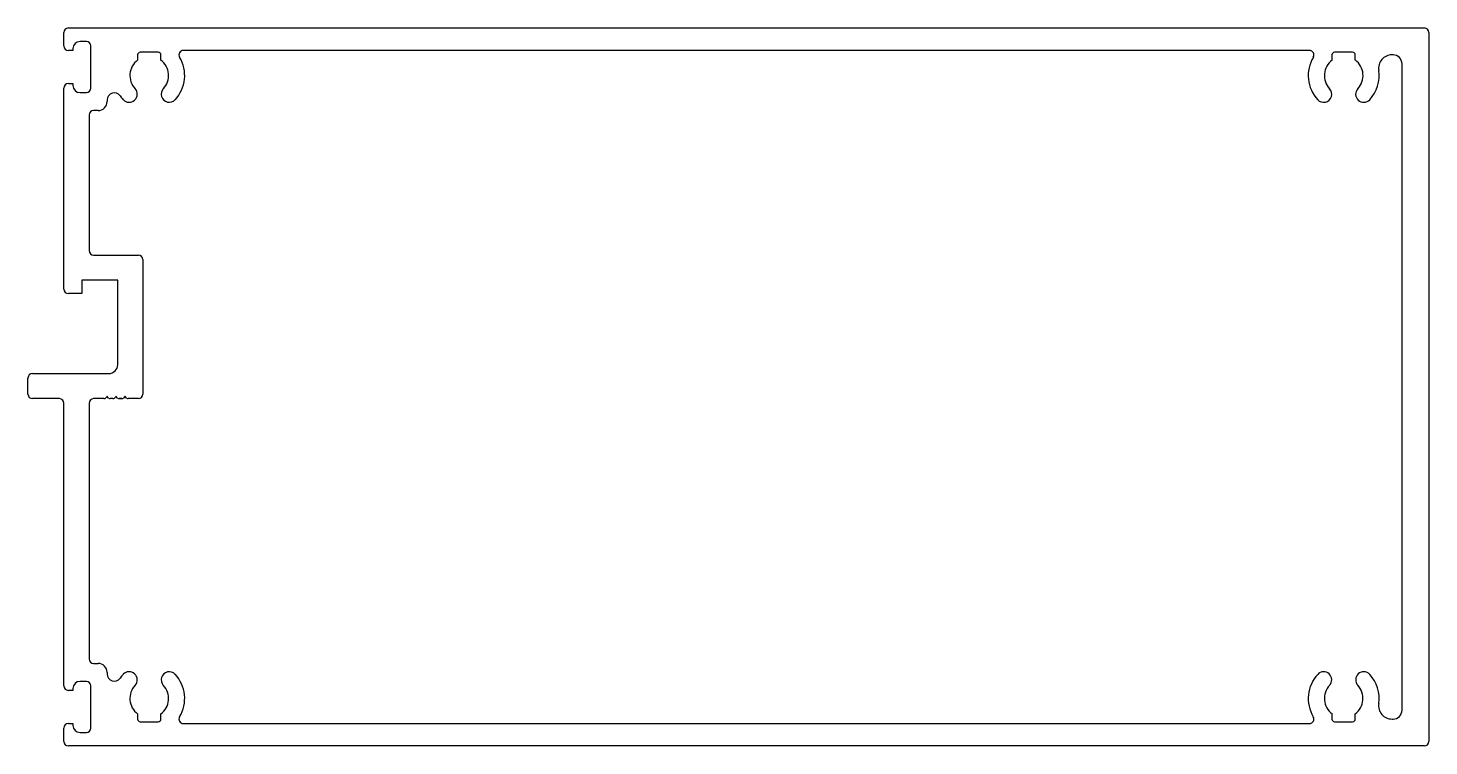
# Model space of a CAD drawing. Extents: x -78 to 78, y 2 to 82.
import ezdxf

# ---------------------------------------------------------------- set-up
doc = ezdxf.new("R2010")
doc.units = 0
doc.layers.add('1', color=7, linetype='CONTINUOUS')
doc.layers.add('ALUM', color=4, linetype='CONTINUOUS')

msp = doc.modelspace()

# ---------------------------------------------------------------- linework, layer by layer
at = {"layer": '1', "color": 7, "linetype": 'CONTINUOUS'}
for p, q in [((64.9, 79.69), (-60.48, 79.69)), ((-65.59, 79.19), (-65.59, 78.6)), ((-63.29, 79.49), (-65.29, 79.49)), ((-62.99, 78.6), (-62.99, 79.19)), ((67.41, 79.19), (67.41, 78.6)), ((69.71, 79.49), (67.71, 79.49)), ((70.01, 78.6), (70.01, 79.19)), ((74.21, 79.19), (74.1, 79.19)), ((75.21, 6.19), (75.21, 78.19)), ((-68.99, 74.17), (-68.99, 73.99)), ((-70.99, 72.49), (-70.99, 57.39)), ((-69.99, 72.99), (-70.49, 72.99)), ((-70.49, 56.89), (-65.49, 56.89)), ((-64.99, 56.39), (-64.99, 41.39)), ((-69.34, 40.89), (-70.49, 40.89)), ((-69.34, 40.89), (-69.34, 40.89)), ((-68.99, 41.13), (-69.16, 40.96)), ((-68.81, 40.96), (-68.98, 41.13)), ((-68.34, 40.89), (-68.63, 40.89)), ((-67.99, 41.13), (-68.16, 40.96)), ((-67.81, 40.96), (-67.98, 41.13)), ((-67.34, 40.89), (-67.63, 40.89)), ((-67.63, 40.89), (-67.34, 40.89)), ((-67.34, 40.89), (-67.63, 40.89)), ((-67.63, 40.89), (-67.34, 40.89)), ((-67.34, 40.89), (-67.63, 40.89)), ((-66.99, 41.13), (-67.16, 40.96)), ((-66.81, 40.96), (-66.98, 41.13)), ((-65.49, 40.89), (-66.63, 40.89)), ((-66.63, 40.89), (-66.63, 40.89)), ((-66.63, 40.89), (-66.63, 40.89)), ((-70.99, 40.39), (-70.99, 11.89)), ((-70.49, 11.39), (-69.99, 11.39)), ((-68.99, 10.39), (-68.99, 10.21)), ((-65.59, 5.78), (-65.59, 5.19)), ((-65.29, 4.89), (-63.29, 4.89)), ((-62.99, 5.19), (-62.99, 5.78)), ((-60.48, 4.69), (64.9, 4.69)), ((67.41, 5.77), (67.41, 5.19)), ((67.71, 4.89), (69.71, 4.89)), ((70.01, 5.19), (70.01, 5.77)), ((74.1, 5.19), (74.21, 5.19))]:
    msp.add_line(p, q, dxfattribs=at)
for centre, radius, start, end in [((-60.48, 79.19), 0.5, 90, 211.0617), ((64.9, 79.19), 0.501, 328.9355, 90), ((-64.29, 76.89), 2.15, 127.1355, 222.8312), ((-65.29, 79.19), 0.3, 90, 180), ((-63.29, 79.19), 0.3, 0, 90), ((-64.29, 76.89), 2.15, 317.0458, 52.6852), ((-64.29, 76.89), 3.95, 317.1345, 31.0617), ((68.72, 76.89), 3.95, 148.9355, 222.8658), ((68.72, 76.89), 2.15, 127.3148, 222.9545), ((67.71, 79.19), 0.3, 90, 180), ((69.71, 79.19), 0.3, 0, 90), ((68.72, 76.89), 2.15, 317.1689, 52.8645), ((74.1, 77.69), 1.5, 90, 188.5608), ((74.21, 78.19), 1, 0, 90), ((68.71, 76.88), 3.95, 317.3458, 8.5608), ((-68.19, 74.17), 0.8, 34.7262, 180), ((-66.53, 74.82), 0.902, 222.9787, 42.8312), ((-62.06, 74.82), 0.902, 137.0458, 317.1345), ((66.48, 74.81), 0.902, 222.8658, 42.9545), ((70.95, 74.81), 0.902, 137.1689, 317.0215), ((-69.99, 73.99), 1, 270, 0.1962), ((-64.93, 76.39), 3.15, 214.2203, 224.1381), ((-70.49, 72.49), 0.5, 90, 180), ((-70.49, 57.39), 0.5, 180, 270), ((-65.49, 56.39), 0.5, 0, 90), ((-70.49, 40.39), 0.5, 90, 180), ((-69.34, 41.14), 0.25, 270, 315), ((-68.99, 41.13), 0.008, 45, 135), ((-68.63, 41.14), 0.25, 225, 270), ((-68.34, 41.14), 0.25, 270, 315), ((-67.99, 41.13), 0.008, 45, 135), ((-67.63, 41.14), 0.25, 225, 270), ((-67.34, 41.14), 0.25, 270, 315), ((-66.99, 41.13), 0.008, 45, 135), ((-66.63, 41.14), 0.25, 225, 270), ((-65.49, 41.39), 0.5, 270, 0), ((-70.49, 11.89), 0.5, 180, 270), ((-69.99, 10.39), 1, 359.8038, 90), ((-68.19, 10.21), 0.8, 180, 325.2738), ((-64.93, 7.98), 3.15, 135.8619, 145.7797), ((-66.53, 9.56), 0.902, 317.1688, 137.0213), ((-62.06, 9.56), 0.902, 42.8655, 222.9542), ((-64.29, 7.49), 3.95, 328.9383, 42.8655), ((68.71, 7.48), 3.94, 137.0462, 211.0535), ((66.48, 9.56), 0.899, 317.3168, 136.9842), ((70.95, 9.56), 0.899, 42.8518, 222.7733), ((68.73, 7.5), 3.93, 351.4603, 42.8518), ((-64.29, 7.49), 2.15, 137.1688, 232.8645), ((-64.29, 7.48), 2.15, 307.3148, 42.9542), ((68.72, 7.48), 2.15, 137.0361, 232.67), ((68.71, 7.49), 2.15, 307.1512, 42.7733), ((74.1, 6.69), 1.5, 171.4603, 270), ((-65.29, 5.19), 0.3, 180, 270), ((-63.29, 5.19), 0.3, 270, 360), ((-60.48, 5.19), 0.5, 148.9383, 270), ((64.9, 5.19), 0.501, 270, 31.0535), ((67.71, 5.19), 0.3, 180, 270), ((69.71, 5.19), 0.3, 270, 360), ((74.21, 6.19), 1, 270, 360)]:
    msp.add_arc(centre, radius, start, end, dxfattribs=at)
at = {"layer": 'ALUM', "color": 7}
for p, q in [((-73.79, 80.19), (-73.79, 81.69)), ((-73.29, 82.19), (77.71, 82.19)), ((78.21, 81.69), (78.21, 2.69)), ((-72.79, 79.69), (-73.29, 79.69)), ((-72.79, 79.89), (-72.79, 79.69)), ((-71.29, 80.69), (-71.98, 80.69)), ((-70.79, 75.49), (-70.79, 80.19)), ((-73.79, 53.09), (-73.79, 75.49)), ((-73.29, 75.99), (-72.79, 75.99)), ((-72.79, 75.99), (-72.79, 75.79)), ((-71.98, 74.99), (-71.29, 74.99)), ((-67.79, 54.09), (-71.79, 54.09)), ((-71.79, 54.09), (-71.79, 52.59)), ((-67.79, 44.69), (-67.79, 54.09)), ((-71.79, 52.59), (-73.29, 52.59)), ((-77.29, 43.69), (-68.79, 43.69)), ((-77.79, 41.39), (-77.79, 43.19)), ((-74.29, 40.89), (-77.29, 40.89)), ((-73.79, 8.89), (-73.79, 40.39)), ((-71.29, 9.39), (-71.98, 9.39)), ((-72.79, 8.39), (-73.29, 8.39)), ((-72.79, 8.59), (-72.79, 8.39)), ((-70.79, 4.19), (-70.79, 8.89)), ((-73.29, 4.69), (-72.79, 4.69)), ((-72.79, 4.69), (-72.79, 4.49)), ((-73.79, 2.69), (-73.79, 4.19)), ((-71.98, 3.69), (-71.29, 3.69)), ((77.71, 2.19), (-73.29, 2.19))]:
    msp.add_line(p, q, dxfattribs=at)
for centre, radius, start, end in [((-73.29, 81.69), 0.5, 90, 180), ((77.71, 81.69), 0.5, 360, 90), ((-73.29, 80.19), 0.5, 180, 270), ((-71.99, 79.89), 0.8, 89.8406, 179.8404), ((-71.29, 80.19), 0.5, 0, 90), ((-73.29, 75.49), 0.5, 90, 180), ((-71.99, 75.79), 0.8, 180.1596, 270.1594), ((-71.29, 75.49), 0.5, 270, 0), ((-73.29, 53.09), 0.5, 180, 270), ((-77.29, 43.19), 0.5, 90, 180), ((-68.79, 44.69), 1, 270, 0), ((-77.29, 41.39), 0.5, 180, 270), ((-74.29, 40.39), 0.5, 0, 90), ((-71.99, 8.59), 0.8, 89.8406, 179.8404), ((-71.29, 8.89), 0.5, 360, 90), ((-73.29, 8.89), 0.5, 180, 270), ((-73.29, 4.19), 0.5, 90, 180), ((-71.99, 4.49), 0.8, 180.1596, 270.1594), ((-71.29, 4.19), 0.5, 270, 360), ((-73.29, 2.69), 0.5, 180, 270), ((77.71, 2.69), 0.5, 270, 0)]:
    msp.add_arc(centre, radius, start, end, dxfattribs=at)

doc.saveas('drawing.dxf')
